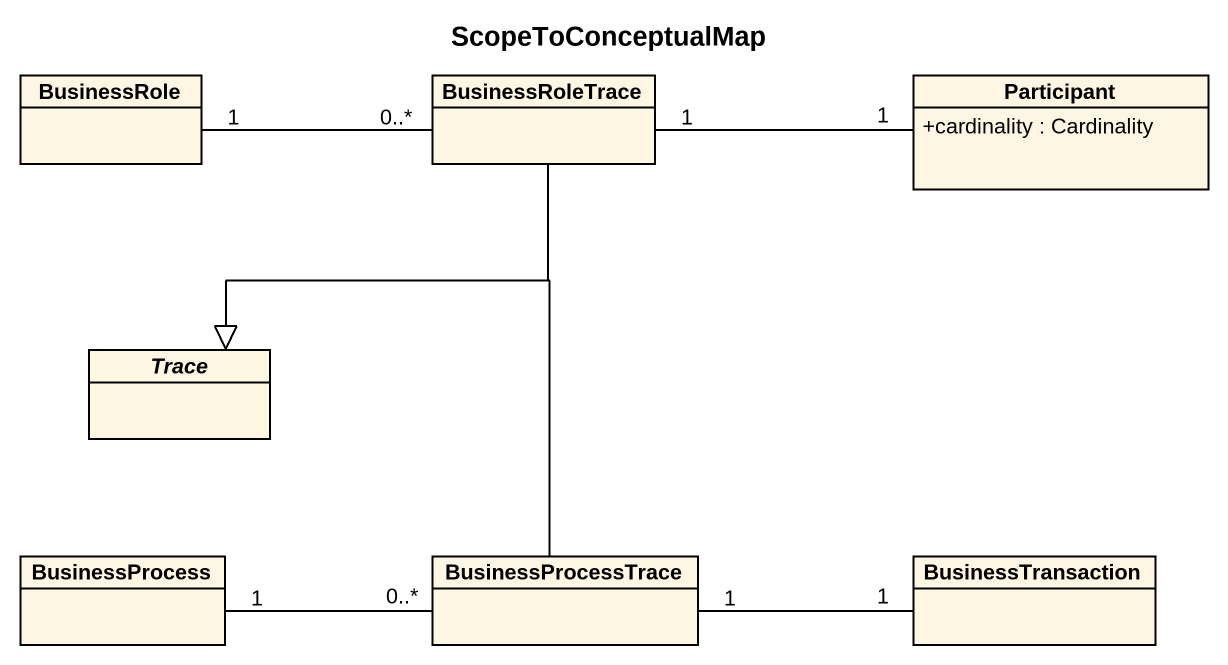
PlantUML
@startuml
title ScopeToConceptualMap
hide circle
hide empty members
skinparam classAttributeIconSize 0
class BusinessRole
class BusinessRoleTrace
class "Participant" as Participant_ {
  +cardinality : Cardinality
}
abstract class Trace
class BusinessProcess
class BusinessProcessTrace
class BusinessTransaction
BusinessRole "1" -right- "0..*" BusinessRoleTrace
BusinessRoleTrace "1" -right- "1" Participant_
BusinessRoleTrace --|> Trace
BusinessProcess "1" -right- "0..*" BusinessProcessTrace
BusinessProcessTrace -left-|> Trace
BusinessProcessTrace "1" -right- "1" BusinessTransaction
@enduml
